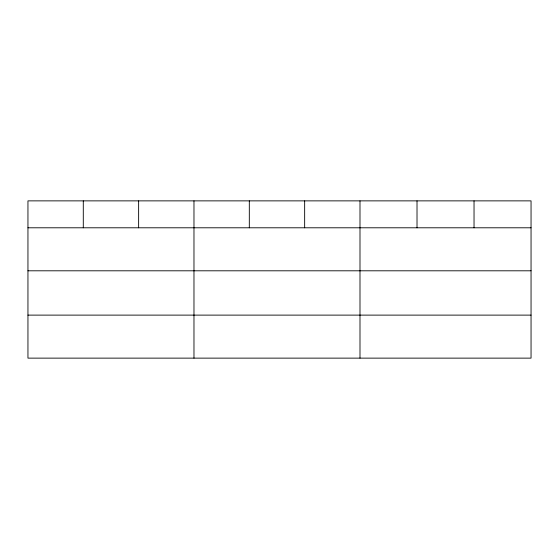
<?xml version="1.0" encoding="UTF-8"?>
<svg xmlns="http://www.w3.org/2000/svg" width="559" height="559" viewBox="0 0 559 559"><rect width="100%" height="100%" fill="white"/><g stroke="black" fill="none" stroke-linecap="round" stroke-linejoin="round"><path stroke-width="0.84" d="M531.05 270.801L531.05 200.87L27.95 200.87L27.95 358.13L531.05 358.13L531.05 270.801L27.95 270.801M27.95 227.792L531.05 227.792M27.95 315.115L531.05 315.115M474.032 200.87L474.032 227.792M417.014 200.87L417.014 227.792M359.996 200.87L359.996 358.13M304.655 200.87L304.655 227.792M249.314 200.87L249.314 227.792M193.973 200.87L193.973 358.13M138.632 200.87L138.632 227.792M83.291 200.87L83.291 227.792"/></g></svg>
